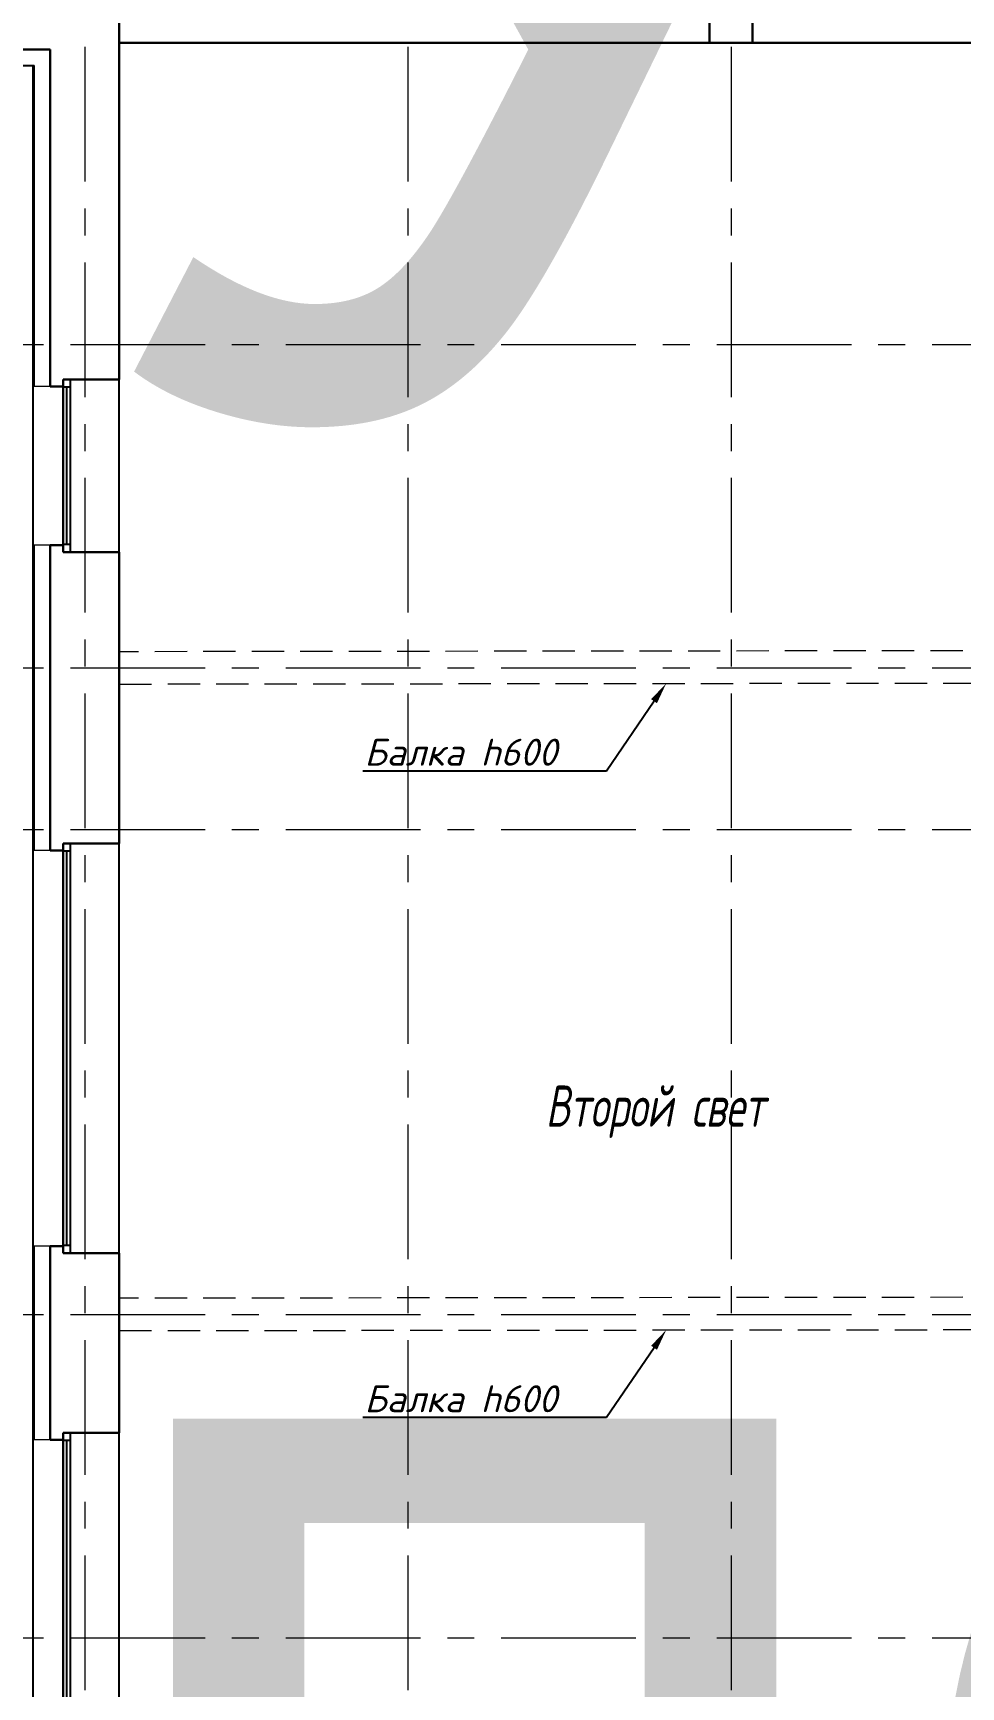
# Model space of a CAD drawing. Header units: millimetres. Extents: x -9096648 to 8741128, y -70248 to 735163.
# Drawn here: x -212714 to -204100, y 331144 to 346492 of the extents above; entities that cross this region are included whole.
import ezdxf
from ezdxf import colors
from ezdxf.entities.mleader import LeaderData, LeaderLine
from ezdxf.enums import TextEntityAlignment as Align
from ezdxf.math import Vec2, Vec3

# ---------------------------------------------------------------- set-up
doc = ezdxf.new("R2018")
doc.units = ezdxf.units.MM
for name, pattern in [('ADSK_Скрыто', [6, 3, -3]), ('ADSK_Штрих_ш3 п1_5', [4.5, 3, -1.5]), ('CENTER', [2, 1.25, -0.25, 0.25, -0.25])]:
    doc.linetypes.add(name, pattern=pattern)
for name, color, linetype, lineweight in [('_Скрыто_', 7, 'ADSK_Скрыто', 9), ('АР_Колонны', 5, 'Continuous', 30), ('АР_Маркер экспликации', 239, 'Continuous', 13), ('АР_Навесной фасад', 5, 'Continuous', 5), ('АР_Номер помещения', 1, 'Continuous', 25), ('АР_Окна', 4, 'Continuous', 0), ('АР_Оси', 193, 'Continuous', 9), ('АР_Отметки', 250, 'Continuous', 15), ('АР_Перегородки газоблок', 165, 'Continuous', 30), ('АР_Помещения_площадь', 19, 'Continuous', 9), ('АР_Сущ Несущая стена', 202, 'Continuous', 30)]:
    doc.layers.add(name, color=color, linetype=linetype, lineweight=lineweight)
doc.layers.add('АР_Названия помещений', color=124, linetype='Continuous', lineweight=5, plot=False)
doc.layers.add('АР_новое окно', color=160, linetype='Continuous')
doc.styles.add('ISOCPEUR', font='isocpeui.ttf', dxfattribs={"height": 250})
doc.styles.get("Standard").update_dxf_attribs({"font": 'arial.ttf'})

# ---------------------------------------------------------------- blocks, each defined once
blk = doc.blocks.new('*U1961')
at = {"layer": 'АР_новое окно', "color": 8, "lineweight": 20}
for p, q in [((0, 3800), (-70, 3800)), ((0, 0), (-70, 0))]:
    blk.add_line(p, q, dxfattribs=at)
at = {"layer": 'АР_новое окно', "color": 8}
for p, q in [((-70, 3800), (-70, 0)), ((-70, 0), (-70, 3800)), ((0, 3730), (-70, 3730)), ((-35, 3730), (-35, 70)), ((0, 3800), (0, 0)), ((0, 70), (-70, 70))]:
    blk.add_line(p, q, dxfattribs=at)
blk = doc.blocks.new('*U1962')
at = {"layer": 'АР_новое окно', "color": 8, "lineweight": 20}
for p, q in [((0, 1600), (-70, 1600)), ((0, 0), (-70, 0))]:
    blk.add_line(p, q, dxfattribs=at)
at = {"layer": 'АР_новое окно', "color": 8}
for p, q in [((-70, 1600), (-70, 0)), ((-70, 0), (-70, 1600)), ((0, 1600), (0, 0)), ((0, 1530), (-70, 1530)), ((-35, 1530), (-35, 70)), ((0, 70), (-70, 70))]:
    blk.add_line(p, q, dxfattribs=at)
blk = doc.blocks.new('*U2171')
at = {"color": 8, "style": 'ISOCPEUR', "flags": 1}
blk.add_attdef('КАТЕГОРИЯ', (-499, -2092), '', height=250, dxfattribs=at)
at = {"layer": 'АР_Номер помещения', "color": 8, "style": 'ISOCPEUR'}
blk.add_attdef('НОМЕР_ПОМЕЩЕНИЯ', text='', height=300, dxfattribs=at).set_placement((1135, -4684), align=Align.MIDDLE_CENTER)
at = {"layer": 'АР_Помещения_площадь', "color": 8, "lineweight": 30, "flags": 104}
blk.add_attdef('ИМЯ_ПОМЕЩЕНИЯ', text='', height=100, dxfattribs=at).set_placement((158, 1217), align=Align.MIDDLE_CENTER)
at = {"layer": 'АР_Помещения_площадь', "color": 8, "style": 'ISOCPEUR'}
blk.add_attdef('ПЛОЩАДЬ_ПОМЕЩЕНИЯ', text='', height=200, dxfattribs=at).set_placement((6388, -10752), align=Align.MIDDLE_RIGHT)
blk = doc.blocks.new('_DotSmall')
at = {"color": 8, "linetype": 'ByBlock', "const_width": 0.5}
blk.add_lwpolyline([(-0.0625, 0, 1), (0.0625, 0, 1)], format="xyb", close=True, dxfattribs=at)

msp = doc.modelspace()

# ---------------------------------------------------------------- linework, layer by layer
at = {"layer": '_Скрыто_', "color": 8, "linetype": 'ADSK_Штрих_ш3 п1_5', "lineweight": 13, "ltscale": 100}
for points in [[(-211914.04, 340450.68), (-200033.92, 340464.5), (-200033.92, 340764.5), (-211914.04, 340750.68)], [(-211914.04, 334450.68), (-200033.92, 334464.5), (-200033.92, 334764.5), (-211914.04, 334750.68)]]:
    msp.add_lwpolyline(points, close=True, dxfattribs=at)
at = {"layer": 'АР_Колонны', "color": 8, "ltscale": 100}
msp.add_lwpolyline([(-206433.92, 346800.68), (-206033.92, 346800.68), (-206033.92, 346400.68), (-206433.92, 346400.68)], close=True, dxfattribs=at)
at = {"layer": 'АР_Навесной фасад', "color": 8, "ltscale": 100}
for points in [[(-212554.04, 343210.39), (-212714.04, 343210.39)], [(-212554.04, 341740.39), (-212714.04, 341740.39)], [(-212554.04, 338905.68), (-212714.04, 338905.68)], [(-212554.04, 335235.68), (-212714.04, 335235.68)], [(-212554.04, 333435.68), (-212714.04, 333435.68)]]:
    msp.add_lwpolyline(points, dxfattribs=at)
at = {"layer": 'АР_новое окно', "color": 8, "ltscale": 100}
for p, q in [((-218643.92, 346190.68), (-212704.04, 346190.68)), ((-212704.04, 343210.39), (-212704.04, 346190.68)), ((-212704.04, 338905.68), (-212704.04, 341740.39)), ((-212704.04, 333435.68), (-212704.04, 335235.68))]:
    msp.add_line(p, q, dxfattribs=at)
at = {"layer": 'АР_новое окно', "color": 8}
for p, q in [((-212714.04, 321885.68), (-212714.04, 346180.68)), ((-211914.04, 341675.39), (-211914.04, 343275.39)), ((-211914.04, 335170.68), (-211914.04, 338970.68)), ((-211914.04, 329700.68), (-211914.04, 333500.68))]:
    msp.add_line(p, q, dxfattribs=at)
at = {"layer": 'АР_Оси', "color": 8, "linetype": 'CENTER', "ltscale": 1000}
for p, q in [((-212233.92, 374363.15), (-212233.92, 318630.8)), ((-209233.92, 374363.15), (-209233.92, 318630.8)), ((-206233.92, 374363.15), (-206233.92, 318630.8)), ((-224367.61, 343600.68), (-141189.21, 343600.68)), ((-224367.61, 340600.68), (-141189.21, 340600.68)), ((-224367.61, 339100.68), (-141189.21, 339100.68)), ((-224367.61, 334600.68), (-141189.21, 334600.68)), ((-224367.61, 331600.68), (-141189.21, 331600.68))]:
    msp.add_line(p, q, dxfattribs=at)
at = {"layer": 'АР_Перегородки газоблок', "color": 8, "ltscale": 100}
msp.add_lwpolyline([(-211914.04, 346400.68), (-200433.92, 346400.68)], dxfattribs=at)
at = {"layer": 'АР_Сущ Несущая стена', "color": 8, "ltscale": 100}
for p, q in [((-211914.04, 343275.39), (-211914.04, 346850.68)), ((-218493.92, 346340.68), (-212554.04, 346340.68)), ((-212554.04, 343370.68), (-212554.04, 346340.68)), ((-212554.04, 343684.72), (-212554.04, 343210.39)), ((-212435.13, 343210.39), (-212554.04, 343210.39)), ((-212435.13, 343275.39), (-211914.04, 343275.39)), ((-212435.13, 343210.39), (-212435.13, 343275.39)), ((-212554.04, 338905.68), (-212554.04, 341740.39)), ((-212435.13, 341740.39), (-212554.04, 341740.39)), ((-212435.13, 341675.39), (-212435.13, 341740.39)), ((-212435.13, 341675.39), (-211914.04, 341675.39)), ((-211914.04, 338970.68), (-211914.04, 341675.39)), ((-212435.12, 338905.68), (-212554.04, 338905.68)), ((-212435.12, 338970.68), (-211914.04, 338970.68)), ((-212435.12, 338970.68), (-211914.04, 338970.68)), ((-212435.12, 338970.68), (-211914.04, 338970.68)), ((-212435.12, 338905.68), (-212435.12, 338970.68)), ((-212554.04, 333435.68), (-212554.04, 335235.68)), ((-212435.12, 335235.68), (-212554.04, 335235.68)), ((-212435.12, 335170.68), (-212435.12, 335235.68)), ((-212435.12, 335170.68), (-211914.04, 335170.68)), ((-211914.04, 333500.68), (-211914.04, 335170.68)), ((-212435.12, 333435.68), (-212554.04, 333435.68)), ((-212435.12, 333500.68), (-211914.04, 333500.68)), ((-212435.12, 333500.68), (-211914.04, 333500.68)), ((-212435.12, 333500.68), (-211914.04, 333500.68)), ((-212435.12, 333435.68), (-212435.12, 333500.68))]:
    msp.add_line(p, q, dxfattribs=at)
at = {"layer": 'АР_Сущ Несущая стена', "color": 8, "lineweight": 15, "ltscale": 100}
for p, q in [((-212435.13, 341675.39), (-212435.13, 343275.39)), ((-212435.12, 335170.68), (-212435.12, 338970.68)), ((-212435.12, 329700.68), (-212435.12, 333500.68))]:
    msp.add_line(p, q, dxfattribs=at)

# ---------------------------------------------------------------- block references
at = {"layer": 'АР_Маркер экспликации', "color": 8}
ref = msp.add_blockref('*U2171', (-214388.16, 358075.44), dxfattribs=at)
lines = msp.add_mtext('Универсальное помещение с возможностью организации гимнастического зала (хореография)', dxfattribs={"layer": 'АР_Названия помещений', "color": 8, "insert": (-212380.33, 353378.68), "char_height": 10397.4742, "width": 926.94, "attachment_point": 1})
ref.add_attrib('ИМЯ_ПОМЕЩЕНИЯ', '', (-212380.33, 353378.68), dxfattribs={"flags": 104}).embed_mtext(lines)
at = {"layer": 'АР_новое окно', "color": 8, "xscale": -1, "rotation": 180}
for name, p in [('*U1962', (-212365.13, 343275.39)), ('*U1961', (-212365.12, 338970.68)), ('*U1961', (-212365.12, 333500.68))]:
    msp.add_blockref(name, p, dxfattribs=at)

# ---------------------------------------------------------------- texts
at = {"layer": 'АР_Окна', "color": 8, "lineweight": 15, "ltscale": 100, "insert": (-206938.09, 336725.18), "char_height": 382.4835, "width": 6446.94, "attachment_point": 2, "style": 'ISOCPEUR'}
msp.add_mtext('\\pt2700;{\\W0.7;Второй свет}', dxfattribs=at)

# ---------------------------------------------------------------- leaders
at = {"layer": '_Скрыто_', "color": 8, "linetype": 'ByBlock', "lineweight": 13, "ltscale": 100}
ml = msp.add_multileader_mtext('Standard', dxfattribs=at)
ml.set_content('Балка h600', color=8, style='ISOCPEUR')
ml.set_leader_properties(color=8)
ml.build(insert=Vec2(0, 0))
ml.multileader.update_dxf_attribs({"text_left_attachment_type": 6, "text_right_attachment_type": 6, "dogleg_length": 374, "arrow_head_size": 200})
ctx = ml.context
ctx.base_point, ctx.char_height, ctx.arrow_head_size, ctx.landing_gap_size, ctx.plane_origin = Vec3(-209657.94, 339643.44), 250, 200, 20, Vec3(-215791.18, 334555.39)
ctx.left_attachment, ctx.right_attachment = 6, 6
notes = []
notes.append((ctx, [(0, (1, 1, 0), (-207391.85, 339643.44), (-1, 0), 374, [(0, [(-206836.39, 340456.59)], 0, [])])]))
ctx.mtext.insert, ctx.mtext.width, ctx.mtext.flow_direction = Vec3(-209637.94, 339943.44), 5515.8585, 5
ml = msp.add_multileader_mtext('Standard', dxfattribs=at)
ml.set_content('Балка h600', color=8, style='ISOCPEUR')
ml.set_leader_properties(color=8)
ml.build(insert=Vec2(0, 0))
ml.multileader.update_dxf_attribs({"text_left_attachment_type": 6, "text_right_attachment_type": 6, "dogleg_length": 374, "arrow_head_size": 200})
ctx = ml.context
ctx.base_point, ctx.char_height, ctx.arrow_head_size, ctx.landing_gap_size, ctx.plane_origin = Vec3(-209657.94, 333643.44), 250, 200, 20, Vec3(-215791.18, 328555.39)
ctx.left_attachment, ctx.right_attachment = 6, 6
notes.append((ctx, [(0, (1, 1, 0), (-207391.85, 333643.44), (-1, 0), 374, [(0, [(-206836.39, 334456.59)], 0, [])])]))
ctx.mtext.insert, ctx.mtext.width, ctx.mtext.flow_direction = Vec3(-209637.94, 333943.44), 5515.8585, 5
at = {"layer": 'АР_Отметки', "color": 8}
ml = msp.add_multileader_mtext('Standard', dxfattribs=at)
ml.set_content('+8,400', color=8, style='ISOCPEUR')
ml.set_leader_properties(color=8, linetype='Continuous', lineweight=-1)
ml.set_arrow_properties(name='DOTSMALL')
ml.build(insert=Vec2(0, 0))
ml.multileader.update_dxf_attribs({"has_text_frame": 1, "text_left_attachment_type": 4, "text_right_attachment_type": 4, "dogleg_length": 100, "arrow_head_size": 180})
ctx = ml.context
ctx.base_point, ctx.char_height, ctx.arrow_head_size, ctx.landing_gap_size, ctx.plane_origin = Vec3(-213964.52, 351820.44), 250, 180, 50, Vec3(-213737.24, 351613.27)
ctx.left_attachment, ctx.right_attachment = 4, 4
notes.append((ctx, [(0, (0, 0, 0), (0, 0), (1, 0), 1, [])]))
ctx.mtext.insert, ctx.mtext.width, ctx.mtext.line_spacing_style, ctx.mtext.flow_direction = Vec3(-213914.52, 352153.77), 852.697, 2, 5
for ctx, leaders in notes:
    for number, flags, end, landing, length, lines in leaders:
        leader = LeaderData()
        leader.index, (leader.has_last_leader_line, leader.has_dogleg_vector, leader.attachment_direction) = number, flags
        leader.last_leader_point, leader.dogleg_vector, leader.dogleg_length = Vec3(end), Vec3(landing), length
        for number, points, colour, breaks in lines:
            line = LeaderLine()
            line.index, line.vertices, line.color, line.breaks = number, Vec3.list(points), colors.encode_raw_color(colour), breaks
            leader.lines.append(line)
        ctx.leaders.append(leader)

doc.saveas('drawing.dxf')
